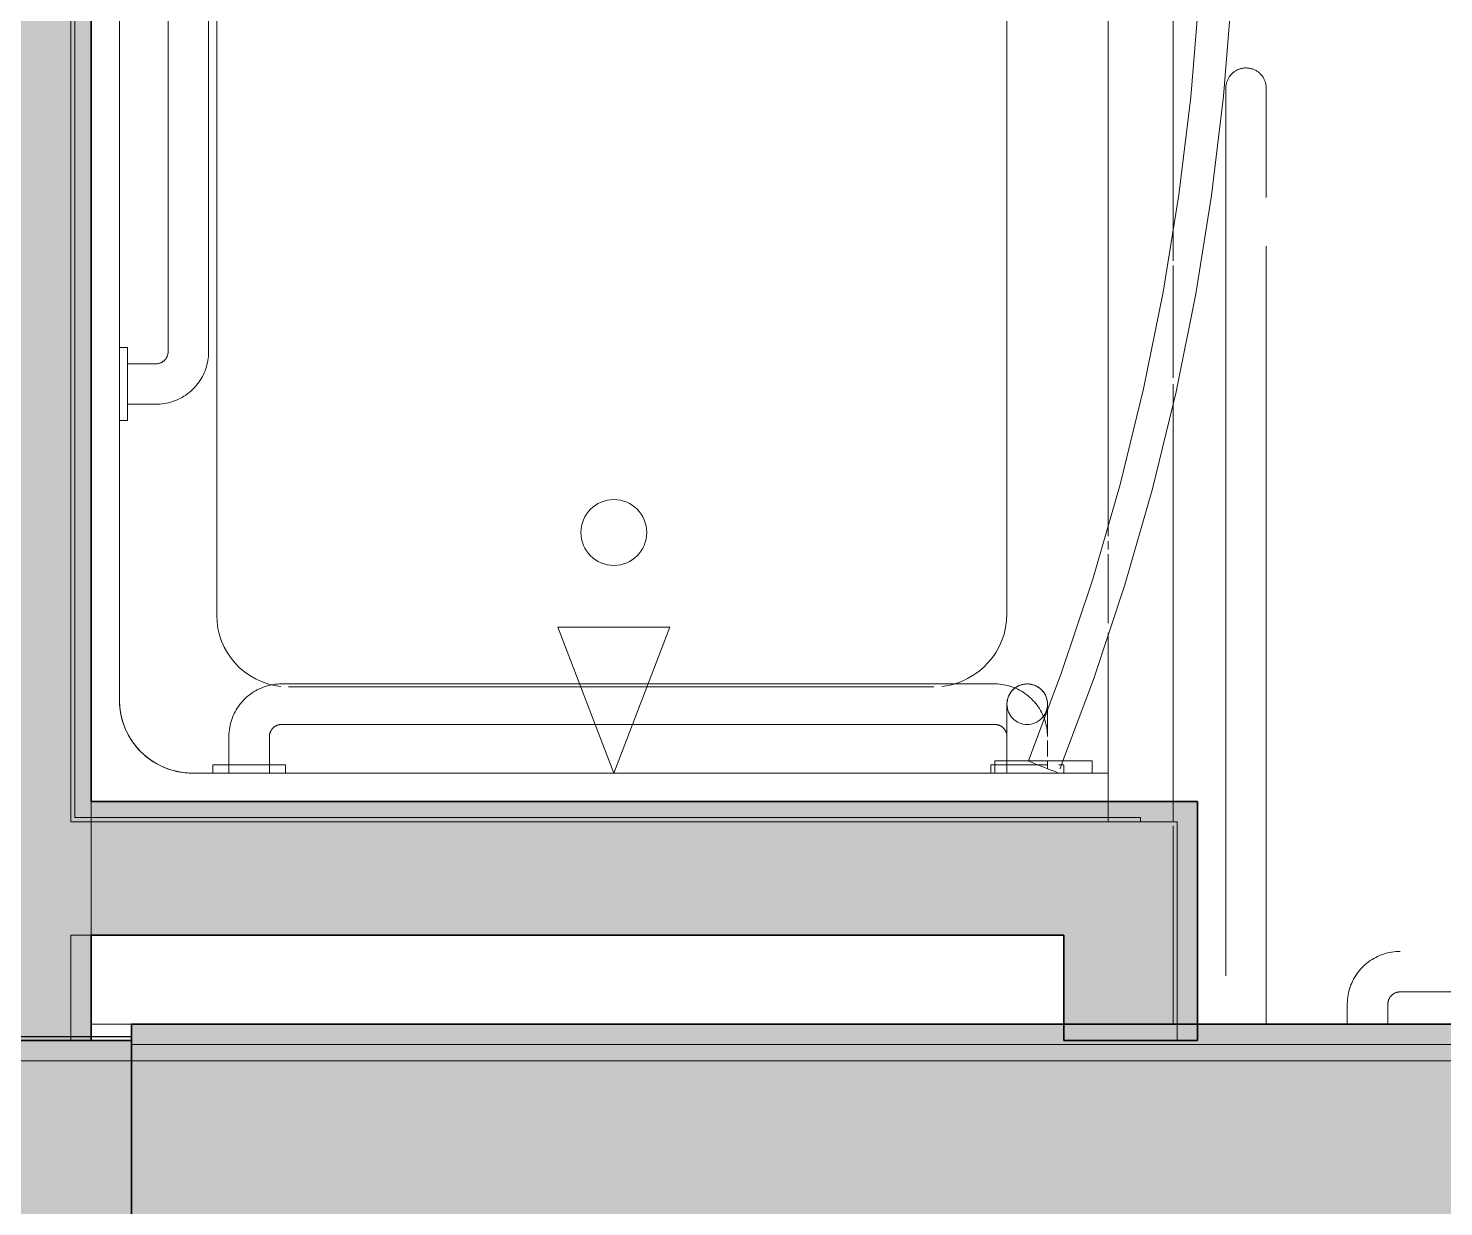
# Model space of a CAD drawing. Header units: inches. Extents: x 6 to 8416, y -388 to 6104.
# Drawn here: x 4546.48 to 4590.14, y 920.56 to 956.91 of the extents above; entities that cross this region are included whole.
import ezdxf

# ---------------------------------------------------------------- set-up
doc = ezdxf.new("R2010")
doc.units = ezdxf.units.IN
doc.header["$MEASUREMENT"] = 0
doc.linetypes.add('Dash 1_16_', pattern=[48, 24, -24])
doc.linetypes.add('Hidden 1_16_', pattern=[36, 24, -12])
for name, color, linetype, lineweight in [('A-GENM', 13, 'Continuous', 18), ('A-ROOM', 32, 'Continuous', 13), ('A-WALL', 113, 'Continuous', 25), ('A-WALL-PATT', 111, 'Continuous', 35), ('I-WALL', 2, 'Continuous', 25), ('P-SANR-FIXT', 6, 'Continuous', 18), ('Q-SPCQ', 91, 'Continuous', 18)]:
    doc.layers.add(name, color=color, linetype=linetype, lineweight=lineweight)

# ---------------------------------------------------------------- blocks, each defined once
blk = doc.blocks.new('GM BA Shower-Unit-Tub-Prefab-ICC ADA-AM - ICC Type B_ Option A Forward_ 60_W x 32_D-2224280-LEVEL 3 - PLAN Copy 1 Copy 1')
at = {"layer": 'A-GENM'}
blk.add_line((0, -32), (0.625, -32), dxfattribs=at)
blk = doc.blocks.new('PL BA Toilet-Unit-Two Piece-ICC ADA-AM - ICC Type B_ Side Approach_ Swing Up Bar-V331-LEVEL 3 - PLAN Copy 1 Copy 1')
at = {"layer": 'A-GENM', "linetype": 'Hidden 1_16_', "lineweight": 9}
for p, q in [((0, 48.547), (0, 24.953)), ((0, 24.953), (0, 24.053)), ((0, 23.911), (0, 20.441)), ((0, 20.25), (0, 19.651)), ((0, 19.651), (0, 7.375)), ((0, 7.375), (0, 6.772)), ((0, 6.625), (0, 0.5))]:
    blk.add_line(p, q, dxfattribs=at)
blk = doc.blocks.new('z Nested-Shower Surround-Tub-Prefab - Variable-V336-LEVEL 3 - PLAN Copy 1 Copy 1')
at = {"layer": 'A-GENM'}
for p, q in [((60, 0), (0, 0)), ((0, 0), (0, -32)), ((0, -0.625), (0, 0)), ((0, 0), (57.375, 0)), ((0, -30.625), (0, -0.625)), ((56.25, -1.5), (3.75, -1.5)), ((3.75, -1.5), (56.25, -1.5)), ((56.25, -1.5), (3.75, -1.5)), ((1.5, -3.75), (1.5, -5.058)), ((1.5, -29.25), (1.5, -3.75)), ((1.5, -3.75), (1.5, -5.058)), ((53.877, -4.5), (6.371, -4.5)), ((1.5, -5.942), (1.5, -29.058)), ((1.5, -5.942), (1.5, -29.058)), ((4.159, -15.729), (4.159, -6.712)), ((4.159, -17.771), (4.159, -15.729)), ((4.159, -26.623), (4.159, -17.771)), ((1.5, -30.683), (1.5, -29.25)), ((53.839, -28.873), (6.409, -28.873)), ((1.5, -30), (1.5, -30.683)), ((1.5, -30), (1.5, -30.683)), ((0, -32), (0, -30.683)), ((1.5, -30.75), (1.5, -32)), ((1.5, -32), (1.5, -30.75)), ((1.5, -30.75), (1.5, -32)), ((0, -32), (1.5, -32)), ((0.625, -32), (0.125, -32)), ((1.5, -32), (0.625, -32)), ((1.5, -32), (5.826, -32)), ((6.125, -32), (8.252, -32)), ((8.398, -32), (8.649, -32)), ((8.81, -32), (9.275, -32)), ((9.275, -32), (25.25, -32))]:
    blk.add_line(p, q, dxfattribs=at)
at = {"layer": 'A-GENM', "lineweight": 9}
for p, q in [((60, 0), (0, 0)), ((0, 0), (0, -33)), ((0, -0.625), (0, 0)), ((0, 0), (57.375, 0)), ((0.125, -33), (0.125, -0.125)), ((0.125, -0.125), (59.875, -0.125)), ((0.125, -0.313), (0.125, -0.625)), ((57.375, -0.125), (0.313, -0.125)), ((0, -30.625), (0, -0.625)), ((0.125, -0.625), (0.125, -30.625)), ((0, -32), (0, -30.683)), ((0.125, -30.683), (0.125, -32)), ((0, -33), (0, -32)), ((0.125, -32), (0.125, -33)), ((0, -33), (0.125, -33)), ((0.125, -33), (0, -33))]:
    blk.add_line(p, q, dxfattribs=at)
at = {"layer": 'A-GENM'}
blk.add_circle((8.92, -16.75), 1.016, dxfattribs=at)
for centre, radius, start, end in [((3.75, -3.75), 2.25, 90, 180), ((3.75, -3.75), 2.25, 114.9713, 155.0287), ((3.75, -3.75), 2.25, 114.9713, 135), ((3.75, -3.75), 2.25, 110.0287, 114.9713), ((3.75, -3.75), 2.25, 110.0287, 114.9713), ((3.75, -3.75), 2.25, 90, 110.0287), ((3.75, -3.75), 2.25, 105, 110.0287), ((3.75, -3.75), 2.25, 90, 105), ((3.75, -3.75), 2.25, 135, 155.0287), ((3.75, -3.75), 2.25, 159.9713, 180), ((3.75, -3.75), 2.25, 159.9713, 165), ((3.75, -3.75), 2.25, 155.0287, 159.9713), ((3.75, -3.75), 2.25, 155.0287, 159.9713), ((3.75, -3.75), 2.25, 165, 180), ((6.371, -6.712), 2.212, 90, 173.9023), ((6.409, -26.623), 2.25, 186.2418, 270)]:
    blk.add_arc(centre, radius, start, end, dxfattribs=at)
blk = doc.blocks.new('z Nested-Shower Grab Bars - Variable-V337-LEVEL 3 - PLAN Copy 1 Copy 1')
at = {"layer": 'A-GENM', "linetype": 'Dash 1_16_', "lineweight": 9}
for p, q in [((10.875, 0), (10.875, -0.25)), ((11.026, 0), (10.875, 0)), ((11.026, 0), (10.875, 0)), ((10.875, 0), (10.875, -0.25)), ((11.709, 0), (10.875, 0)), ((10.913, 0), (10.875, 0)), ((10.875, -0.25), (11.687, -0.25)), ((10.875, -0.25), (11.687, -0.25)), ((10.875, -0.25), (11.687, -0.25)), ((10.875, -0.25), (13.125, -0.25)), ((11.205, 0), (10.913, 0)), ((11.205, 0), (11.026, 0)), ((11.438, 0), (11.026, 0)), ((12, 0), (11.205, 0)), ((12.795, 0), (11.205, 0)), ((11.375, -0.25), (11.375, -1.125)), ((11.688, -0.25), (11.375, -0.25)), ((11.688, -0.25), (11.375, -0.25)), ((11.375, -0.25), (11.375, -1.125)), ((12.625, -0.25), (11.375, -0.25)), ((11.688, -0.25), (11.375, -0.25)), ((12, 0), (11.438, 0)), ((12, -0.25), (11.688, -0.25)), ((11.838, -0.25), (11.688, -0.25)), ((12, -0.25), (11.688, -0.25)), ((12.563, 0), (11.709, 0)), ((12, -0.25), (11.838, -0.25)), ((12.563, 0), (12, 0)), ((12.795, 0), (12, 0)), ((12.162, -0.25), (12, -0.25)), ((12.162, -0.25), (12, -0.25)), ((12.162, -0.25), (12, -0.25)), ((12.313, -0.25), (12.162, -0.25)), ((12.313, -0.25), (12.162, -0.25)), ((12.313, -0.25), (12.162, -0.25)), ((12.313, -0.25), (13.125, -0.25)), ((12.313, -0.25), (13.125, -0.25)), ((12.625, -0.25), (12.313, -0.25)), ((12.625, -0.25), (12.313, -0.25)), ((12.313, -0.25), (13.125, -0.25)), ((12.625, -0.25), (12.313, -0.25)), ((13.125, 0), (12.563, 0)), ((13.125, 0), (12.563, 0)), ((12.625, -1.125), (12.625, -0.25)), ((12.625, -1.125), (12.625, -0.25)), ((12.974, 0), (12.795, 0)), ((12.974, 0), (12.795, 0)), ((13.087, 0), (12.974, 0)), ((13.125, 0), (12.974, 0)), ((13.125, 0), (13.087, 0)), ((13.125, -0.25), (13.125, 0)), ((13.125, -0.25), (13.125, 0)), ((35, -1.5), (13, -1.5)), ((35, -1.5), (13, -1.5)), ((0.25, -2.875), (0, -2.875)), ((0, -2.875), (0, -3.026)), ((0, -2.875), (0, -3.026)), ((0, -3.026), (0, -3.205)), ((0, -3.026), (0, -3.205)), ((0.25, -3.438), (0.25, -2.875)), ((0.25, -5.125), (0.25, -2.875)), ((13, -2.75), (35, -2.75)), ((13, -2.75), (35, -2.75)), ((0, -3.205), (0, -3.438)), ((0, -3.205), (0, -3.438)), ((1.125, -3.375), (0, -3.375)), ((0, -3.375), (0, -4.162)), ((0, -3.375), (0, -3.558)), ((0, -3.438), (0, -3.709)), ((0, -3.558), (0, -3.688)), ((0, -3.688), (0, -3.838)), ((0, -3.709), (0, -4.291)), ((0, -3.838), (0, -4)), ((0, -4), (0, -4.162)), ((0, -4.162), (0, -4.625)), ((0, -4.162), (0, -4.313)), ((0, -4.291), (0, -4.563)), ((0, -4.313), (0, -4.442)), ((0, -4.442), (0, -4.625)), ((0, -4.563), (0, -4.974)), ((0, -4.563), (0, -4.795)), ((0, -4.625), (1.125, -4.625)), ((0, -4.795), (0, -5.087)), ((0.25, -5.125), (0.25, -4.563)), ((0, -4.974), (0, -5.087)), ((0, -5.087), (0, -5.125)), ((0, -5.087), (0, -5.125)), ((0, -5.125), (0.25, -5.125)), ((1.5, -5), (1.5, -14.674)), ((2.75, -14.194), (2.75, -5)), ((2.75, -16.306), (2.75, -14.194)), ((1.5, -14.674), (1.5, -15.826)), ((1.5, -15.826), (1.5, -27)), ((2.75, -27), (2.75, -16.306)), ((0.25, -26.875), (0, -26.875)), ((0, -26.875), (0, -26.913)), ((0, -26.875), (0, -26.913)), ((0.25, -26.875), (0, -26.875)), ((0, -26.875), (0, -26.913)), ((0, -26.875), (0, -27.205)), ((0, -26.913), (0, -27.026)), ((0, -26.913), (0, -27.026)), ((0, -26.913), (0, -27.709)), ((0, -27.026), (0, -27.205)), ((0, -27.026), (0, -27.438)), ((0.25, -27.438), (0.25, -26.875)), ((0.25, -27.687), (0.25, -26.875)), ((0.25, -27.687), (0.25, -26.875)), ((0.25, -27.709), (0.25, -26.875)), ((0, -27.205), (0, -27.709)), ((0, -27.205), (0, -27.438)), ((1.125, -27.375), (0, -27.375)), ((0, -27.375), (0, -27.558)), ((0, -27.375), (0, -27.558)), ((0, -27.438), (0, -27.709)), ((1.125, -27.375), (0.25, -27.375)), ((0.25, -27.375), (0.25, -27.688)), ((0.25, -27.375), (0.25, -27.688)), ((1.966, -27.375), (1.987, -27.375)), ((1.987, -27.375), (2.007, -27.375)), ((2.007, -27.375), (2.025, -27.375)), ((2.025, -27.375), (2.042, -27.375)), ((2.071, -27.375), (2.083, -27.375)), ((2.103, -27.375), (2.11, -27.375)), ((2.11, -27.375), (2.116, -27.375)), ((2.116, -27.375), (2.121, -27.375)), ((2.225, -27.383), (2.249, -27.387)), ((2.249, -27.387), (2.274, -27.393)), ((2.345, -27.415), (2.368, -27.424)), ((2.368, -27.424), (2.391, -27.435)), ((2.391, -27.435), (2.414, -27.446)), ((2.414, -27.446), (2.436, -27.458)), ((2.436, -27.458), (2.457, -27.47)), ((2.457, -27.47), (2.478, -27.484)), ((0, -27.558), (0, -27.688)), ((0, -27.558), (0, -27.688)), ((0, -27.688), (0, -27.838)), ((0, -27.688), (0, -27.838)), ((0, -27.749), (0, -28)), ((0, -27.749), (0, -28)), ((0, -27.749), (0, -28)), ((0, -27.838), (0, -28.442)), ((0, -27.838), (0, -28)), ((0.25, -27.688), (0.25, -27.838)), ((0.25, -27.688), (0.25, -27.838)), ((0.25, -27.991), (0.25, -27.749)), ((0.25, -27.838), (0.25, -28)), ((0.25, -27.838), (0.25, -28)), ((2.518, -27.514), (2.537, -27.53)), ((2.526, -27.823), (2.558, -27.766)), ((2.537, -27.53), (2.556, -27.547)), ((2.59, -27.583), (2.607, -27.602)), ((2.607, -27.602), (2.622, -27.621)), ((2.615, -27.649), (2.64, -27.589)), ((2.708, -27.774), (2.716, -27.797)), ((2.741, -27.894), (2.745, -27.918)), ((2.745, -27.918), (2.747, -27.943)), ((0, -28), (0, -28.162)), ((0, -28.113), (0, -28.291)), ((0, -28.113), (0, -28.291)), ((0, -28.113), (0, -28.291)), ((0, -28.162), (0, -28.313)), ((0, -28.291), (0, -28.503)), ((0, -28.291), (0, -28.503)), ((0, -28.291), (0, -28.503)), ((0, -28.313), (0, -28.442)), ((0.25, -28), (0.25, -28.162)), ((0.25, -28), (0.25, -28.162)), ((0.25, -28.291), (0.25, -28.113)), ((0.25, -28.162), (0.25, -28.313)), ((0.25, -28.162), (0.25, -28.313)), ((0.25, -28.313), (0.25, -28.442)), ((0.25, -28.313), (0.25, -28.442)), ((1.988, -28.377), (2.043, -28.341)), ((2.197, -28.222), (2.244, -28.178)), ((2.244, -28.178), (2.291, -28.132)), ((2.291, -28.132), (2.335, -28.085)), ((2.335, -28.085), (2.377, -28.035)), ((2.671, -28.305), (2.658, -28.326)), ((2.682, -28.283), (2.671, -28.305)), ((2.693, -28.26), (2.682, -28.283)), ((2.703, -28.237), (2.693, -28.26)), ((2.712, -28.214), (2.703, -28.237)), ((2.72, -28.19), (2.712, -28.214)), ((2.749, -28.043), (2.746, -28.068)), ((2.747, -27.943), (2.749, -27.968)), ((2.749, -27.968), (2.75, -27.993)), ((2.75, -28.018), (2.749, -28.043)), ((2.75, -27.993), (2.75, -28.018)), ((0, -28.442), (0, -28.541)), ((0, -28.442), (0, -28.541)), ((0, -28.541), (0, -28.604)), ((0, -28.541), (0, -28.604)), ((0, -28.563), (0, -28.795)), ((0, -28.563), (0, -28.795)), ((0, -28.563), (0, -28.795)), ((0, -28.563), (0, -28.795)), ((0, -28.604), (0, -28.625)), ((0, -28.604), (0, -28.625)), ((0.154, -28.625), (0.375, -28.625)), ((0.25, -28.442), (0.25, -28.541)), ((0.25, -28.442), (0.25, -28.541)), ((0.25, -28.541), (0.25, -28.604)), ((0.25, -28.541), (0.25, -28.604)), ((0.25, -28.604), (0.25, -28.625)), ((0.25, -28.604), (0.25, -28.625)), ((0.515, -28.625), (1.004, -28.625)), ((0.515, -28.625), (1.004, -28.625)), ((1.125, -28.625), (1.19, -28.624)), ((1.136, -28.625), (1.125, -28.625)), ((1.295, -28.625), (1.255, -28.625)), ((1.384, -28.604), (1.448, -28.593)), ((1.448, -28.593), (1.511, -28.578)), ((1.487, -28.625), (1.45, -28.625)), ((1.524, -28.625), (1.487, -28.625)), ((1.561, -28.625), (1.524, -28.625)), ((1.596, -28.625), (1.561, -28.625)), ((1.631, -28.625), (1.596, -28.625)), ((1.697, -28.521), (1.758, -28.497)), ((1.731, -28.625), (1.699, -28.625)), ((1.762, -28.625), (1.731, -28.625)), ((1.792, -28.625), (1.762, -28.625)), ((1.822, -28.625), (1.792, -28.625)), ((1.85, -28.625), (1.822, -28.625)), ((1.877, -28.625), (1.85, -28.625)), ((1.903, -28.625), (1.877, -28.625)), ((1.972, -28.625), (1.95, -28.625)), ((1.993, -28.625), (1.972, -28.625)), ((2.012, -28.625), (1.993, -28.625)), ((2.03, -28.625), (2.012, -28.625)), ((2.046, -28.625), (2.03, -28.625)), ((2.061, -28.625), (2.046, -28.625)), ((2.096, -28.625), (2.086, -28.625)), ((2.105, -28.625), (2.096, -28.625)), ((2.112, -28.625), (2.105, -28.625)), ((2.118, -28.625), (2.112, -28.625)), ((2.122, -28.625), (2.118, -28.625)), ((2.124, -28.625), (2.122, -28.625)), ((2.125, -28.625), (2.124, -28.625)), ((2.138, -28.625), (2.125, -28.625)), ((2.163, -28.624), (2.138, -28.625)), ((2.188, -28.622), (2.163, -28.624)), ((2.358, -28.58), (2.334, -28.589)), ((2.381, -28.57), (2.358, -28.58)), ((2.403, -28.56), (2.381, -28.57)), ((2.468, -28.522), (2.447, -28.536)), ((2.489, -28.508), (2.468, -28.522)), ((2.509, -28.493), (2.489, -28.508)), ((2.528, -28.477), (2.509, -28.493)), ((2.583, -28.426), (2.565, -28.444)), ((2.599, -28.407), (2.583, -28.426)), ((0, -28.974), (0, -29.087)), ((0, -28.974), (0, -29.087)), ((0, -28.974), (0, -29.087)), ((0, -28.974), (0, -29.087)), ((0, -29.087), (0, -29.125)), ((0, -29.087), (0, -29.125)), ((0, -29.087), (0, -29.125)), ((0, -29.087), (0, -29.125)), ((0, -29.125), (0.245, -29.125)), ((0, -29.125), (0.245, -29.125)), ((0.25, -29.087), (0.25, -28.974)), ((0.25, -29.087), (0.25, -28.974)), ((0.25, -29.087), (0.25, -28.974)), ((0.25, -29.087), (0.25, -28.974)), ((0.25, -29.125), (0.25, -29.087)), ((0.25, -29.125), (0.25, -29.087)), ((0.25, -29.125), (0.25, -29.087)), ((0.25, -29.125), (0.25, -29.087))]:
    blk.add_line(p, q, dxfattribs=at)
at = {"layer": 'A-GENM', "linetype": 'Dash 1_16_', "lineweight": 9, "flags": 128}
for points in [[(11.375, -1.125), (11.376, -1.19), (11.38, -1.255), (11.387, -1.32), (11.396, -1.384), (11.407, -1.448), (11.422, -1.511), (11.438, -1.574), (11.457, -1.636), (11.479, -1.697), (11.503, -1.758), (11.53, -1.817), (11.559, -1.875), (11.59, -1.932), (11.623, -1.988), (11.659, -2.043), (11.697, -2.095), (11.736, -2.147), (11.778, -2.197), (11.822, -2.244), (11.868, -2.291), (11.915, -2.335), (11.965, -2.377), (12.016, -2.418), (12.068, -2.456), (12.122, -2.492), (12.177, -2.526), (12.234, -2.558), (12.292, -2.588), (12.351, -2.615), (12.411, -2.64), (12.472, -2.662), (12.534, -2.682), (12.597, -2.699), (12.66, -2.714), (12.724, -2.726), (12.788, -2.736), (12.853, -2.743), (12.917, -2.748), (12.982, -2.75), (13, -2.75)], [(11.375, -1.125), (11.376, -1.19), (11.38, -1.255), (11.387, -1.32), (11.396, -1.384), (11.407, -1.448), (11.422, -1.511), (11.438, -1.574), (11.457, -1.636), (11.479, -1.697), (11.503, -1.758), (11.53, -1.817), (11.559, -1.875), (11.59, -1.932), (11.623, -1.988), (11.659, -2.043), (11.697, -2.095), (11.736, -2.147), (11.778, -2.197), (11.822, -2.244), (11.868, -2.291), (11.915, -2.335), (11.965, -2.377), (12.016, -2.418), (12.068, -2.456), (12.122, -2.492), (12.177, -2.526), (12.234, -2.558), (12.292, -2.588), (12.351, -2.615), (12.411, -2.64), (12.472, -2.662), (12.534, -2.682), (12.597, -2.699), (12.66, -2.714), (12.724, -2.726), (12.788, -2.736), (12.853, -2.743), (12.917, -2.748), (12.982, -2.75), (13, -2.75)], [(13, -1.5), (12.985, -1.5), (12.97, -1.499), (12.955, -1.497), (12.94, -1.495), (12.925, -1.493), (12.911, -1.489), (12.896, -1.485), (12.882, -1.481), (12.868, -1.476), (12.854, -1.47), (12.84, -1.464), (12.827, -1.458), (12.814, -1.45), (12.801, -1.443), (12.788, -1.435), (12.776, -1.426), (12.764, -1.417), (12.753, -1.407), (12.742, -1.397), (12.731, -1.386), (12.721, -1.375), (12.711, -1.364), (12.702, -1.352), (12.693, -1.34), (12.684, -1.328), (12.677, -1.315), (12.669, -1.302), (12.662, -1.288), (12.656, -1.275), (12.65, -1.261), (12.645, -1.247), (12.641, -1.233), (12.637, -1.218), (12.633, -1.203), (12.63, -1.189), (12.628, -1.174), (12.627, -1.159), (12.625, -1.144), (12.625, -1.129), (12.625, -1.125)], [(13, -1.5), (12.985, -1.5), (12.97, -1.499), (12.955, -1.497), (12.94, -1.495), (12.925, -1.493), (12.911, -1.489), (12.896, -1.485), (12.882, -1.481), (12.868, -1.476), (12.854, -1.47), (12.84, -1.464), (12.827, -1.458), (12.814, -1.45), (12.801, -1.443), (12.788, -1.435), (12.776, -1.426), (12.764, -1.417), (12.753, -1.407), (12.742, -1.397), (12.731, -1.386), (12.721, -1.375), (12.711, -1.364), (12.702, -1.352), (12.693, -1.34), (12.684, -1.328), (12.677, -1.315), (12.669, -1.302), (12.662, -1.288), (12.656, -1.275), (12.65, -1.261), (12.645, -1.247), (12.641, -1.233), (12.637, -1.218), (12.633, -1.203), (12.63, -1.189), (12.628, -1.174), (12.627, -1.159), (12.625, -1.144), (12.625, -1.129), (12.625, -1.125)], [(2.75, -5), (2.749, -4.935), (2.745, -4.87), (2.738, -4.805), (2.729, -4.741), (2.718, -4.677), (2.703, -4.614), (2.687, -4.551), (2.668, -4.489), (2.646, -4.428), (2.622, -4.367), (2.595, -4.308), (2.566, -4.25), (2.535, -4.193), (2.502, -4.137), (2.466, -4.082), (2.428, -4.03), (2.389, -3.978), (2.347, -3.928), (2.303, -3.881), (2.257, -3.834), (2.21, -3.79), (2.16, -3.748), (2.109, -3.707), (2.057, -3.669), (2.003, -3.633), (1.948, -3.599), (1.891, -3.567), (1.833, -3.537), (1.774, -3.51), (1.714, -3.485), (1.653, -3.463), (1.591, -3.443), (1.528, -3.426), (1.465, -3.411), (1.401, -3.399), (1.337, -3.389), (1.272, -3.382), (1.208, -3.377), (1.143, -3.375), (1.125, -3.375)], [(1.125, -4.625), (1.14, -4.625), (1.155, -4.626), (1.17, -4.628), (1.185, -4.63), (1.2, -4.632), (1.214, -4.636), (1.229, -4.64), (1.243, -4.644), (1.257, -4.649), (1.271, -4.655), (1.285, -4.661), (1.298, -4.667), (1.311, -4.675), (1.324, -4.682), (1.337, -4.69), (1.349, -4.699), (1.361, -4.708), (1.372, -4.718), (1.383, -4.728), (1.394, -4.739), (1.404, -4.75), (1.414, -4.761), (1.423, -4.773), (1.432, -4.785), (1.441, -4.797), (1.448, -4.81), (1.456, -4.823), (1.463, -4.837), (1.469, -4.85), (1.475, -4.864), (1.48, -4.878), (1.484, -4.892), (1.488, -4.907), (1.492, -4.922), (1.495, -4.936), (1.497, -4.951), (1.498, -4.966), (1.5, -4.981), (1.5, -4.996), (1.5, -5)], [(1.5, -27), (1.5, -27.015), (1.499, -27.03), (1.497, -27.045), (1.495, -27.06), (1.493, -27.075), (1.489, -27.089), (1.485, -27.104), (1.481, -27.118), (1.476, -27.132), (1.47, -27.146), (1.464, -27.16), (1.458, -27.173), (1.45, -27.186), (1.443, -27.199), (1.435, -27.212), (1.426, -27.224), (1.417, -27.236), (1.407, -27.247), (1.397, -27.258), (1.386, -27.269), (1.375, -27.279), (1.364, -27.289), (1.352, -27.298), (1.34, -27.307), (1.328, -27.316), (1.315, -27.323), (1.302, -27.331), (1.288, -27.338), (1.275, -27.344), (1.261, -27.35), (1.247, -27.355), (1.233, -27.359), (1.218, -27.363), (1.203, -27.367), (1.189, -27.37), (1.174, -27.372), (1.159, -27.373), (1.144, -27.375), (1.129, -27.375), (1.125, -27.375)], [(2.64, -27.589), (2.662, -27.528), (2.682, -27.466), (2.699, -27.403), (2.714, -27.34), (2.726, -27.276), (2.736, -27.212), (2.743, -27.147), (2.748, -27.083), (2.75, -27.018), (2.75, -27)], [(1.125, -27.375), (1.165, -27.375), (1.205, -27.375), (1.245, -27.375), (1.284, -27.375), (1.324, -27.375), (1.363, -27.375), (1.401, -27.375), (1.44, -27.375), (1.477, -27.375), (1.514, -27.375), (1.551, -27.375), (1.587, -27.375), (1.622, -27.375), (1.656, -27.375), (1.69, -27.375), (1.722, -27.375), (1.754, -27.375), (1.784, -27.375), (1.814, -27.375), (1.842, -27.375), (1.87, -27.375), (1.896, -27.375), (1.921, -27.375), (1.944, -27.375), (1.966, -27.375)], [(2.042, -27.375), (2.057, -27.375), (2.071, -27.375)], [(2.083, -27.375), (2.094, -27.375), (2.103, -27.375)], [(2.121, -27.375), (2.124, -27.375), (2.125, -27.375)], [(2.125, -27.375), (2.15, -27.375), (2.175, -27.377)], [(2.175, -27.377), (2.2, -27.379), (2.225, -27.383)], [(2.274, -27.393), (2.298, -27.399), (2.322, -27.407), (2.345, -27.415)], [(2.478, -27.484), (2.498, -27.499), (2.518, -27.514)], [(2.377, -28.035), (2.418, -27.984), (2.456, -27.932)], [(2.456, -27.932), (2.492, -27.878), (2.526, -27.823)], [(2.556, -27.547), (2.573, -27.565), (2.59, -27.583)], [(2.558, -27.766), (2.588, -27.708), (2.615, -27.649)], [(2.622, -27.621), (2.637, -27.642), (2.651, -27.662), (2.664, -27.684), (2.676, -27.705), (2.688, -27.728)], [(2.688, -27.728), (2.698, -27.75), (2.708, -27.774)], [(2.716, -27.797), (2.724, -27.821), (2.73, -27.845), (2.736, -27.869), (2.741, -27.894)], [(1.758, -28.497), (1.817, -28.47), (1.875, -28.441), (1.932, -28.41), (1.988, -28.377)], [(2.043, -28.341), (2.095, -28.303), (2.147, -28.264), (2.197, -28.222)], [(2.658, -28.326), (2.645, -28.347), (2.63, -28.368), (2.615, -28.388), (2.599, -28.407)], [(2.746, -28.068), (2.743, -28.093), (2.739, -28.118), (2.734, -28.142), (2.727, -28.166), (2.72, -28.19)], [(1.255, -28.625), (1.216, -28.625), (1.176, -28.625), (1.136, -28.625)], [(1.19, -28.624), (1.255, -28.62), (1.32, -28.613), (1.384, -28.604)], [(1.45, -28.625), (1.412, -28.625), (1.373, -28.625), (1.334, -28.625), (1.295, -28.625)], [(1.511, -28.578), (1.574, -28.562), (1.636, -28.543), (1.697, -28.521)], [(1.699, -28.625), (1.665, -28.625), (1.631, -28.625)], [(1.95, -28.625), (1.927, -28.625), (1.903, -28.625)], [(2.086, -28.625), (2.074, -28.625), (2.061, -28.625)], [(2.334, -28.589), (2.311, -28.597), (2.287, -28.604), (2.262, -28.61), (2.238, -28.615), (2.213, -28.619), (2.188, -28.622)], [(2.447, -28.536), (2.426, -28.548), (2.403, -28.56)], [(2.565, -28.444), (2.547, -28.461), (2.528, -28.477)]]:
    blk.add_lwpolyline(points, dxfattribs=at)
at = {"layer": 'A-GENM', "linetype": 'Dash 1_16_', "lineweight": 9}
for start, end in [(90, 270), (270, 90)]:
    blk.add_arc((2.125, -28), 0.625, start, end, dxfattribs=at)
blk = doc.blocks.new('z Nested-Shower Fixtures - Variable-2223649-LEVEL 3 - PLAN Copy 1 Copy 1')
at = {"layer": 'P-SANR-FIXT'}
for p, q in [((4.5, 1.727), (0, 0)), ((4.5, -1.727), (4.5, 1.727)), ((0, 0), (4.5, -1.727))]:
    blk.add_line(p, q, dxfattribs=at)
blk = doc.blocks.new('SE BA Shower Curtain Rod-AM - 1_ Dia__ 76_ AFF-V338-LEVEL 3 - PLAN Copy 1 Copy 1')
at = {"layer": 'Q-SPCQ'}
for p, q in [((0.375, 1.5), (0, 1.5)), ((0, 1.5), (0, -1.5)), ((0, 1.5), (0, 0.75)), ((0.375, 0.75), (0.375, 1.5)), ((0.375, -1.5), (0.375, 1.5)), ((0, 0.75), (0, 0.388)), ((0.366, 0.449), (0.348, 0.402)), ((0.366, 0.449), (0.348, 0.402)), ((0.373, 0.464), (0.366, 0.449)), ((0.373, 0.464), (0.366, 0.449)), ((0.375, 0.391), (0.375, 0.75)), ((0, 0.388), (0, -0.388)), ((0.235, 0.12), (0.187, 0)), ((0.235, 0.12), (0.187, 0)), ((0.28, 0.232), (0.235, 0.12)), ((0.28, 0.232), (0.235, 0.12)), ((0.318, 0.328), (0.28, 0.232)), ((0.318, 0.328), (0.28, 0.232)), ((0.348, 0.402), (0.318, 0.328)), ((0.348, 0.402), (0.318, 0.328)), ((0, -0.388), (0, -0.75)), ((0.027, -0.402), (0.009, -0.449)), ((0.027, -0.402), (0.009, -0.449)), ((0.057, -0.328), (0.027, -0.402)), ((0.057, -0.328), (0.027, -0.402)), ((0.095, -0.232), (0.057, -0.328)), ((0.095, -0.232), (0.057, -0.328)), ((0.14, -0.12), (0.095, -0.232)), ((0.14, -0.12), (0.095, -0.232)), ((0.187, 0), (0.14, -0.12)), ((0.187, 0), (0.14, -0.12)), ((0, -0.75), (0, -1.5)), ((0.009, -0.449), (0.002, -0.464)), ((0.009, -0.449), (0.002, -0.464)), ((0.128, -0.512), (0.375, -0.604)), ((0.375, -0.75), (0.375, -0.686)), ((0.375, -1.5), (0.375, -0.75)), ((0, -1.5), (0.375, -1.5))]:
    blk.add_line(p, q, dxfattribs=at)
at = {"layer": 'Q-SPCQ', "flags": 128}
for points in [[(56.627, 0.464), (53.782, -0.604), (50.896, -1.558), (47.974, -2.395), (45.022, -3.115), (42.042, -3.716), (39.041, -4.198), (36.024, -4.56), (32.994, -4.8), (29.957, -4.919), (26.917, -4.916), (23.881, -4.792), (20.851, -4.547), (17.834, -4.181), (14.834, -3.694), (11.856, -3.088), (8.904, -2.363), (5.984, -1.52), (3.099, -0.562), (0.375, 0.464)], [(0.375, -0.604), (2.885, -1.547), (5.809, -2.513), (8.769, -3.362), (11.761, -4.091), (14.779, -4.7), (17.82, -5.189), (20.877, -5.555), (23.947, -5.798), (27.024, -5.919), (30.103, -5.916), (33.18, -5.791), (36.25, -5.542), (39.306, -5.171), (42.346, -4.678), (45.364, -4.063), (48.354, -3.329), (51.313, -2.475), (54.235, -1.504), (56.514, -0.646)]]:
    blk.add_lwpolyline(points, dxfattribs=at)
blk = doc.blocks.new('z Nested-Toilet Grab Bars - z Nested-Toilet Grab Bars-V339-LEVEL 3 - PLAN Copy 1 Copy 1')
at = {"layer": 'A-GENM', "linetype": 'Dash 1_16_', "lineweight": 9}
for p, q in [((-42.625, -0.5), (-42.625, -0.75)), ((-42.625, -0.75), (-42.625, -1.125)), ((-41.375, -0.75), (-41.375, -0.5)), ((-41.375, -1.125), (-41.375, -0.75)), ((-6.625, -0.5), (-6.625, -1.125)), ((-5.375, -1.125), (-5.375, -0.5)), ((-2.875, -0.5), (-2.875, -26)), ((-2.875, -0.5), (-2.875, -26)), ((-1.625, -26), (-1.625, -0.5)), ((-1.625, -26), (-1.625, -0.5)), ((-41.375, -1.129), (-41.375, -1.125)), ((-41.375, -1.144), (-41.375, -1.129)), ((-41.373, -1.159), (-41.375, -1.144)), ((-41.367, -1.203), (-41.37, -1.189)), ((-41.363, -1.218), (-41.367, -1.203)), ((-41.338, -1.288), (-41.344, -1.275)), ((-41.331, -1.302), (-41.338, -1.288)), ((-41.307, -1.34), (-41.316, -1.328)), ((-41.247, -1.407), (-41.258, -1.397)), ((-41.212, -1.435), (-41.224, -1.426)), ((-41.146, -1.47), (-41.16, -1.464)), ((-41.104, -1.485), (-41.118, -1.481)), ((-41.089, -1.489), (-41.104, -1.485)), ((-41.075, -1.493), (-41.089, -1.489)), ((-41.06, -1.495), (-41.075, -1.493)), ((-41.045, -1.497), (-41.06, -1.495)), ((-41.03, -1.499), (-41.045, -1.497)), ((-41.015, -1.5), (-41.03, -1.499)), ((-41, -1.5), (-41.015, -1.5)), ((-37.125, -1.5), (-41, -1.5)), ((-7, -1.5), (-37.125, -1.5)), ((-42.41, -1.932), (-42.377, -1.988)), ((-42.303, -2.095), (-42.264, -2.147)), ((-42.264, -2.147), (-42.222, -2.197)), ((-42.222, -2.197), (-42.178, -2.244)), ((-42.178, -2.244), (-42.132, -2.291)), ((-42.132, -2.291), (-42.085, -2.335)), ((-42.085, -2.335), (-42.035, -2.377)), ((-41.932, -2.456), (-41.878, -2.492)), ((-41.878, -2.492), (-41.823, -2.526)), ((-41.823, -2.526), (-41.766, -2.558)), ((-41.766, -2.558), (-41.708, -2.588)), ((-41.708, -2.588), (-41.649, -2.615)), ((-41.649, -2.615), (-41.589, -2.64)), ((-41.589, -2.64), (-41.528, -2.662)), ((-41.528, -2.662), (-41.466, -2.682)), ((-41, -2.75), (-37.125, -2.75)), ((-37.125, -2.75), (-7, -2.75))]:
    blk.add_line(p, q, dxfattribs=at)
at = {"layer": 'A-GENM', "linetype": 'Dash 1_16_', "lineweight": 9, "flags": 128}
for points in [[(-42.625, -1.125), (-42.624, -1.19), (-42.62, -1.255)], [(-42.62, -1.255), (-42.613, -1.32), (-42.604, -1.384), (-42.593, -1.448)], [(-41.37, -1.189), (-41.372, -1.174), (-41.373, -1.159)], [(-41.355, -1.247), (-41.359, -1.233), (-41.363, -1.218)], [(-41.344, -1.275), (-41.35, -1.261), (-41.355, -1.247)], [(-41.316, -1.328), (-41.323, -1.315), (-41.331, -1.302)], [(-6.625, -1.125), (-6.625, -1.14), (-6.626, -1.155), (-6.628, -1.17), (-6.63, -1.185), (-6.632, -1.2), (-6.636, -1.214), (-6.64, -1.229), (-6.644, -1.243), (-6.649, -1.257), (-6.655, -1.271), (-6.661, -1.285), (-6.667, -1.298), (-6.675, -1.311), (-6.682, -1.324), (-6.69, -1.337), (-6.699, -1.349), (-6.708, -1.361), (-6.718, -1.372), (-6.728, -1.383), (-6.739, -1.394), (-6.75, -1.404), (-6.761, -1.414), (-6.773, -1.423), (-6.785, -1.432), (-6.797, -1.441), (-6.81, -1.448), (-6.823, -1.456), (-6.837, -1.463), (-6.85, -1.469), (-6.864, -1.475), (-6.878, -1.48), (-6.892, -1.484), (-6.907, -1.488), (-6.922, -1.492), (-6.936, -1.495), (-6.951, -1.497), (-6.966, -1.498), (-6.981, -1.5), (-6.996, -1.5), (-7, -1.5)], [(-7, -2.75), (-6.935, -2.749), (-6.87, -2.745), (-6.805, -2.738), (-6.741, -2.729), (-6.677, -2.718), (-6.614, -2.703), (-6.551, -2.687), (-6.489, -2.668), (-6.428, -2.646), (-6.367, -2.622), (-6.308, -2.595), (-6.25, -2.566), (-6.193, -2.535), (-6.137, -2.502), (-6.082, -2.466), (-6.03, -2.428), (-5.978, -2.389), (-5.928, -2.347), (-5.881, -2.303), (-5.834, -2.257), (-5.79, -2.21), (-5.748, -2.16), (-5.707, -2.109), (-5.669, -2.057), (-5.633, -2.003), (-5.599, -1.948), (-5.567, -1.891), (-5.537, -1.833), (-5.51, -1.774), (-5.485, -1.714), (-5.463, -1.653), (-5.443, -1.591), (-5.426, -1.528), (-5.411, -1.465), (-5.399, -1.401), (-5.389, -1.337), (-5.382, -1.272), (-5.377, -1.208), (-5.375, -1.143), (-5.375, -1.125)], [(-42.593, -1.448), (-42.578, -1.511), (-42.562, -1.574), (-42.543, -1.636), (-42.521, -1.697)], [(-42.521, -1.697), (-42.497, -1.758), (-42.47, -1.817)], [(-41.279, -1.375), (-41.289, -1.364), (-41.298, -1.352), (-41.307, -1.34)], [(-41.258, -1.397), (-41.269, -1.386), (-41.279, -1.375)], [(-41.224, -1.426), (-41.236, -1.417), (-41.247, -1.407)], [(-41.186, -1.45), (-41.199, -1.443), (-41.212, -1.435)], [(-41.16, -1.464), (-41.173, -1.458), (-41.186, -1.45)], [(-41.118, -1.481), (-41.132, -1.476), (-41.146, -1.47)], [(-42.47, -1.817), (-42.441, -1.875), (-42.41, -1.932)], [(-42.377, -1.988), (-42.341, -2.043), (-42.303, -2.095)], [(-42.035, -2.377), (-41.984, -2.418), (-41.932, -2.456)], [(-41.466, -2.682), (-41.403, -2.699), (-41.34, -2.714), (-41.276, -2.726), (-41.212, -2.736), (-41.147, -2.743), (-41.083, -2.748), (-41.018, -2.75), (-41, -2.75)], [(-2.875, -29.375), (-2.875, -29.372), (-2.875, -29.364), (-2.875, -29.351), (-2.875, -29.332), (-2.875, -29.308), (-2.875, -29.278), (-2.875, -29.244), (-2.875, -29.204), (-2.875, -29.159), (-2.875, -29.109), (-2.875, -29.054), (-2.875, -28.994), (-2.875, -28.929), (-2.875, -28.859), (-2.875, -28.786), (-2.875, -28.707), (-2.875, -28.624), (-2.875, -28.537), (-2.875, -28.446), (-2.875, -28.351), (-2.875, -28.253), (-2.875, -28.15), (-2.875, -28.045), (-2.875, -27.936), (-2.875, -27.824), (-2.875, -27.708), (-2.875, -27.591), (-2.875, -27.47), (-2.875, -27.348), (-2.875, -27.223), (-2.875, -27.096), (-2.875, -26.968), (-2.875, -26.838), (-2.875, -26.706), (-2.875, -26.574), (-2.875, -26.44), (-2.875, -26.306), (-2.875, -26.171), (-2.875, -26.036), (-2.875, -26)], [(-2.875, -26), (-2.875, -26.135), (-2.875, -26.27), (-2.875, -26.404), (-2.875, -26.538), (-2.875, -26.671), (-2.875, -26.802), (-2.875, -26.933), (-2.875, -27.062), (-2.875, -27.189), (-2.875, -27.314), (-2.875, -27.438), (-2.875, -27.559), (-2.875, -27.677), (-2.875, -27.793), (-2.875, -27.906), (-2.875, -28.016), (-2.875, -28.122), (-2.875, -28.225), (-2.875, -28.325), (-2.875, -28.421), (-2.875, -28.513), (-2.875, -28.601), (-2.875, -28.685), (-2.875, -28.765), (-2.875, -28.84), (-2.875, -28.911), (-2.875, -28.977), (-2.875, -29.038), (-2.875, -29.094), (-2.875, -29.146), (-2.875, -29.192), (-2.875, -29.233), (-2.875, -29.269), (-2.875, -29.3), (-2.875, -29.326), (-2.875, -29.346), (-2.875, -29.361), (-2.875, -29.371), (-2.875, -29.375)], [(-1.625, -29.375), (-1.625, -29.372), (-1.625, -29.364), (-1.625, -29.351), (-1.625, -29.332), (-1.625, -29.308), (-1.625, -29.278), (-1.625, -29.244), (-1.625, -29.204), (-1.625, -29.159), (-1.625, -29.109), (-1.625, -29.054), (-1.625, -28.994), (-1.625, -28.929), (-1.625, -28.859), (-1.625, -28.786), (-1.625, -28.707), (-1.625, -28.624), (-1.625, -28.537), (-1.625, -28.446), (-1.625, -28.351), (-1.625, -28.253), (-1.625, -28.15), (-1.625, -28.045), (-1.625, -27.936), (-1.625, -27.824), (-1.625, -27.708), (-1.625, -27.591), (-1.625, -27.47), (-1.625, -27.348), (-1.625, -27.223), (-1.625, -27.096), (-1.625, -26.968), (-1.625, -26.838), (-1.625, -26.706), (-1.625, -26.574), (-1.625, -26.44), (-1.625, -26.306), (-1.625, -26.171), (-1.625, -26.036), (-1.625, -26)], [(-1.625, -26), (-1.625, -26.135), (-1.625, -26.27), (-1.625, -26.404), (-1.625, -26.538), (-1.625, -26.671), (-1.625, -26.802), (-1.625, -26.933), (-1.625, -27.062), (-1.625, -27.189), (-1.625, -27.314), (-1.625, -27.438), (-1.625, -27.559), (-1.625, -27.677), (-1.625, -27.793), (-1.625, -27.906), (-1.625, -28.016), (-1.625, -28.122), (-1.625, -28.225), (-1.625, -28.325), (-1.625, -28.421), (-1.625, -28.513), (-1.625, -28.601), (-1.625, -28.685), (-1.625, -28.765), (-1.625, -28.84), (-1.625, -28.911), (-1.625, -28.977), (-1.625, -29.038), (-1.625, -29.094), (-1.625, -29.146), (-1.625, -29.192), (-1.625, -29.233), (-1.625, -29.269), (-1.625, -29.3), (-1.625, -29.326), (-1.625, -29.346), (-1.625, -29.361), (-1.625, -29.371), (-1.625, -29.375)], [(-2.25, -30), (-2.275, -30), (-2.3, -29.998), (-2.325, -29.996), (-2.35, -29.992), (-2.374, -29.988), (-2.399, -29.982), (-2.423, -29.976), (-2.447, -29.968), (-2.47, -29.96), (-2.493, -29.951), (-2.516, -29.94), (-2.539, -29.929), (-2.561, -29.917), (-2.582, -29.905), (-2.603, -29.891), (-2.623, -29.876), (-2.643, -29.861), (-2.662, -29.845), (-2.681, -29.828), (-2.698, -29.81), (-2.715, -29.792), (-2.732, -29.773), (-2.747, -29.754), (-2.762, -29.733), (-2.776, -29.713), (-2.789, -29.691), (-2.801, -29.67), (-2.813, -29.647), (-2.823, -29.625), (-2.833, -29.601), (-2.841, -29.578), (-2.849, -29.554), (-2.855, -29.53), (-2.861, -29.506), (-2.866, -29.481), (-2.87, -29.457), (-2.872, -29.432), (-2.874, -29.407), (-2.875, -29.382), (-2.875, -29.375)], [(-1.625, -29.375), (-1.625, -29.4), (-1.627, -29.425), (-1.629, -29.45), (-1.633, -29.475), (-1.637, -29.499), (-1.643, -29.524), (-1.649, -29.548), (-1.657, -29.572), (-1.665, -29.595), (-1.674, -29.618), (-1.685, -29.641), (-1.696, -29.664), (-1.708, -29.686), (-1.72, -29.707), (-1.734, -29.728), (-1.749, -29.748), (-1.764, -29.768), (-1.78, -29.787), (-1.797, -29.806), (-1.815, -29.823), (-1.833, -29.84), (-1.852, -29.857), (-1.871, -29.872), (-1.892, -29.887), (-1.912, -29.901), (-1.934, -29.914), (-1.955, -29.926), (-1.978, -29.938), (-2, -29.948), (-2.024, -29.958), (-2.047, -29.966), (-2.071, -29.974), (-2.095, -29.98), (-2.119, -29.986), (-2.144, -29.991), (-2.168, -29.995), (-2.193, -29.997), (-2.218, -29.999), (-2.243, -30), (-2.25, -30)]]:
    blk.add_lwpolyline(points, dxfattribs=at)

msp = doc.modelspace()

# ---------------------------------------------------------------- hatches: boundary and pattern name
at = {"layer": 'A-WALL-PATT', "transparency": 33554560}
h = msp.add_hatch(color=10, dxfattribs=at)
h.paths.add_polyline_path([(4548.41533733, 925.68577679), (4548.41533733, 928.93577679), (4547.79033733, 928.93577679), (4547.79033733, 925.68577679)])
h.paths.add_polyline_path([(4548.41533733, 932.43577679), (4548.41533733, 992.43577679), (4547.79033733, 992.43577679), (4547.79033733, 932.43577679)])
at = {"layer": 'A-WALL-PATT', "lineweight": 25, "transparency": 33554560}
for points in [[(4561.60178685, 932.43577679), (4581.91533733, 932.43577679), (4581.91533733, 933.06077679), (4548.41533733, 933.06077679), (4548.41533733, 932.43577679)], [(4581.91533733, 925.68577679), (4582.54033733, 925.68577679), (4582.54033733, 933.06077679), (4581.91533733, 933.06077679), (4581.91533733, 931.40493581)]]:
    msp.add_hatch(color=10, dxfattribs=at).paths.add_polyline_path(points)
at = {"layer": 'A-WALL-PATT'}
for points in [[(4645.95803685, 925.56077679), (4659.54033733, 925.56077679), (4659.54033733, 926.18577679), (4549.66358475, 926.18577679), (4549.66358475, 925.56077679), (4629.08678685, 925.56077679)], [(4645.95803685, 925.06077679), (4659.54033733, 925.06077679), (4659.54033733, 925.56077679), (4549.66358475, 925.56077679), (4549.66358475, 925.06077679), (4629.08678685, 925.06077679)]]:
    msp.add_hatch(color=10, dxfattribs=at).paths.add_polyline_path(points)
at = {"layer": 'A-WALL-PATT', "lineweight": 25}
h = msp.add_hatch(color=10, dxfattribs=at)
h.paths.add_polyline_path([(4497.04033733, 925.06077679), (4503.29033733, 925.06077679), (4503.29033733, 925.68577679), (4497.04033733, 925.68577679), (4497.04033733, 925.18577679)])
h.paths.add_polyline_path([(4549.66358475, 925.06077679), (4549.66358475, 925.68577679), (4506.79033733, 925.68577679), (4506.79033733, 925.06077679), (4544.73053685, 925.06077679)])
at = {"layer": 'I-WALL', "transparency": 33554560}
for points in [[(4544.73053685, 925.68577679), (4547.79033733, 925.68577679), (4547.79033733, 990.43577679), (4544.29033733, 990.43577679), (4544.29033733, 925.68577679)], [(4548.41533733, 928.93577679), (4578.41533733, 928.93577679), (4578.41533733, 932.43577679), (4547.79033733, 932.43577679), (4547.79033733, 928.93577679)], [(4578.41533733, 925.68577679), (4581.91533733, 925.68577679), (4581.91533733, 932.43577679), (4578.41533733, 932.43577679), (4578.41533733, 928.93577679)]]:
    msp.add_hatch(color=10, dxfattribs=at).paths.add_polyline_path(points)
at = {"layer": 'I-WALL'}
for points in [[(4510.98803685, 919.56077679), (4549.66358475, 919.56077679), (4549.66358475, 925.06077679), (4497.04033733, 925.06077679), (4497.04033733, 919.56077679)], [(4561.60178685, 919.56077679), (4659.54033733, 919.56077679), (4659.54033733, 925.06077679), (4549.66358475, 925.06077679), (4549.66358475, 919.56077679)]]:
    msp.add_hatch(color=10, dxfattribs=at).paths.add_polyline_path(points)

# ---------------------------------------------------------------- linework, layer by layer
at = {"layer": 'A-ROOM', "lineweight": 9, "flags": 128}
msp.add_lwpolyline([(4411.41533733, 925.81077679), (4495.79033733, 925.81077679), (4497.04033733, 925.81077679), (4497.04033733, 925.68577679), (4502.66533733, 925.68577679), (4502.66533733, 993.18577679), (4507.41533733, 993.18577679), (4507.41533733, 925.68577679), (4543.66533733, 925.68577679), (4543.66533733, 926.24858278), (4543.66533733, 993.18577679), (4548.41533733, 993.18577679), (4548.41533733, 926.18577679), (4549.72639075, 926.18577679), (4659.54033733, 926.18577679), (4659.54033733, 923.68577679), (4785.54033733, 923.68577679), (4785.54033733, 1087.81077679), (4719.04033733, 1087.81077679), (4719.04033733, 1092.56077679), (4785.54033733, 1092.56077679), (4785.54033733, 1328.31077679), (4139.04033733, 1328.31077679)], dxfattribs=at)
at = {"layer": 'A-WALL', "lineweight": 9}
for p, q in [((4547.79033733, 932.43577679), (4547.79033733, 992.43577679)), ((4547.79033733, 932.43577679), (4581.91533733, 932.43577679)), ((4581.91533733, 932.43577679), (4581.91533733, 925.68577679)), ((4548.41533733, 928.93577679), (4547.79033733, 928.93577679)), ((4547.79033733, 925.68577679), (4547.79033733, 928.93577679)), ((4659.54033733, 925.56077679), (4549.66358475, 925.56077679)), ((4659.54033733, 925.06077679), (4506.79033733, 925.06077679))]:
    msp.add_line(p, q, dxfattribs=at)
at = {"layer": 'I-WALL', "lineweight": 35}
for p, q in [((4548.41533733, 933.06077679), (4548.41533733, 991.81077679)), ((4582.54033733, 933.06077679), (4548.41533733, 933.06077679)), ((4582.54033733, 925.68577679), (4582.54033733, 933.06077679)), ((4548.41533733, 928.93577679), (4578.41533733, 928.93577679)), ((4548.41533733, 925.68577679), (4548.41533733, 928.93577679)), ((4578.41533733, 928.93577679), (4578.41533733, 925.68577679)), ((4659.54033733, 926.18577679), (4549.66358475, 926.18577679)), ((4549.66358475, 926.18577679), (4549.66358475, 918.56077679)), ((4549.66358475, 925.68577679), (4507.41533733, 925.68577679)), ((4578.41533733, 925.68577679), (4582.54033733, 925.68577679))]:
    msp.add_line(p, q, dxfattribs=at)
at = {"layer": 'I-WALL'}
msp.add_line((4544.42495272, 925.81077679), (4549.66358475, 925.81077679), dxfattribs=at)

# ---------------------------------------------------------------- block references
at = {"layer": 'A-GENM', "lineweight": 9, "rotation": 90.00000000000196}
msp.add_blockref('z Nested-Shower Surround-Tub-Prefab - Variable-V336-LEVEL 3 - PLAN Copy 1 Copy 1', (4547.79033733, 932.43577679), dxfattribs=at)
at = {"layer": 'A-GENM', "rotation": 90.00000000000196}
msp.add_blockref('GM BA Shower-Unit-Tub-Prefab-ICC ADA-AM - ICC Type B_ Option A Forward_ 60_W x 32_D-2224280-LEVEL 3 - PLAN Copy 1 Copy 1', (4547.79033733, 932.43577679), dxfattribs=at)
at = {"layer": 'A-GENM', "linetype": 'Dash 1_16_', "lineweight": 9}
for name, p, rotation in [('z Nested-Shower Grab Bars - Variable-V337-LEVEL 3 - PLAN Copy 1 Copy 1', (4549.29033733, 933.93577679), 90.00000000000196), ('z Nested-Toilet Grab Bars - z Nested-Toilet Grab Bars-V339-LEVEL 3 - PLAN Copy 1 Copy 1', (4581.79033733, 925.68577679), 180)]:
    msp.add_blockref(name, p, dxfattribs=dict(at, rotation=rotation))
at = {"layer": 'P-SANR-FIXT'}
msp.add_blockref('PL BA Toilet-Unit-Two Piece-ICC ADA-AM - ICC Type B_ Side Approach_ Swing Up Bar-V331-LEVEL 3 - PLAN Copy 1 Copy 1', (4581.79033733, 925.68577679), dxfattribs=at)
at = {"layer": 'P-SANR-FIXT', "rotation": 90.00000000000196}
msp.add_blockref('z Nested-Shower Fixtures - Variable-2223649-LEVEL 3 - PLAN Copy 1 Copy 1', (4564.54033733, 933.93577679), dxfattribs=at)
at = {"layer": 'Q-SPCQ', "rotation": 90.00000000000196}
msp.add_blockref('SE BA Shower Curtain Rod-AM - 1_ Dia__ 76_ AFF-V338-LEVEL 3 - PLAN Copy 1 Copy 1', (4577.79033733, 933.93577679), dxfattribs=at)

doc.saveas('drawing.dxf')
